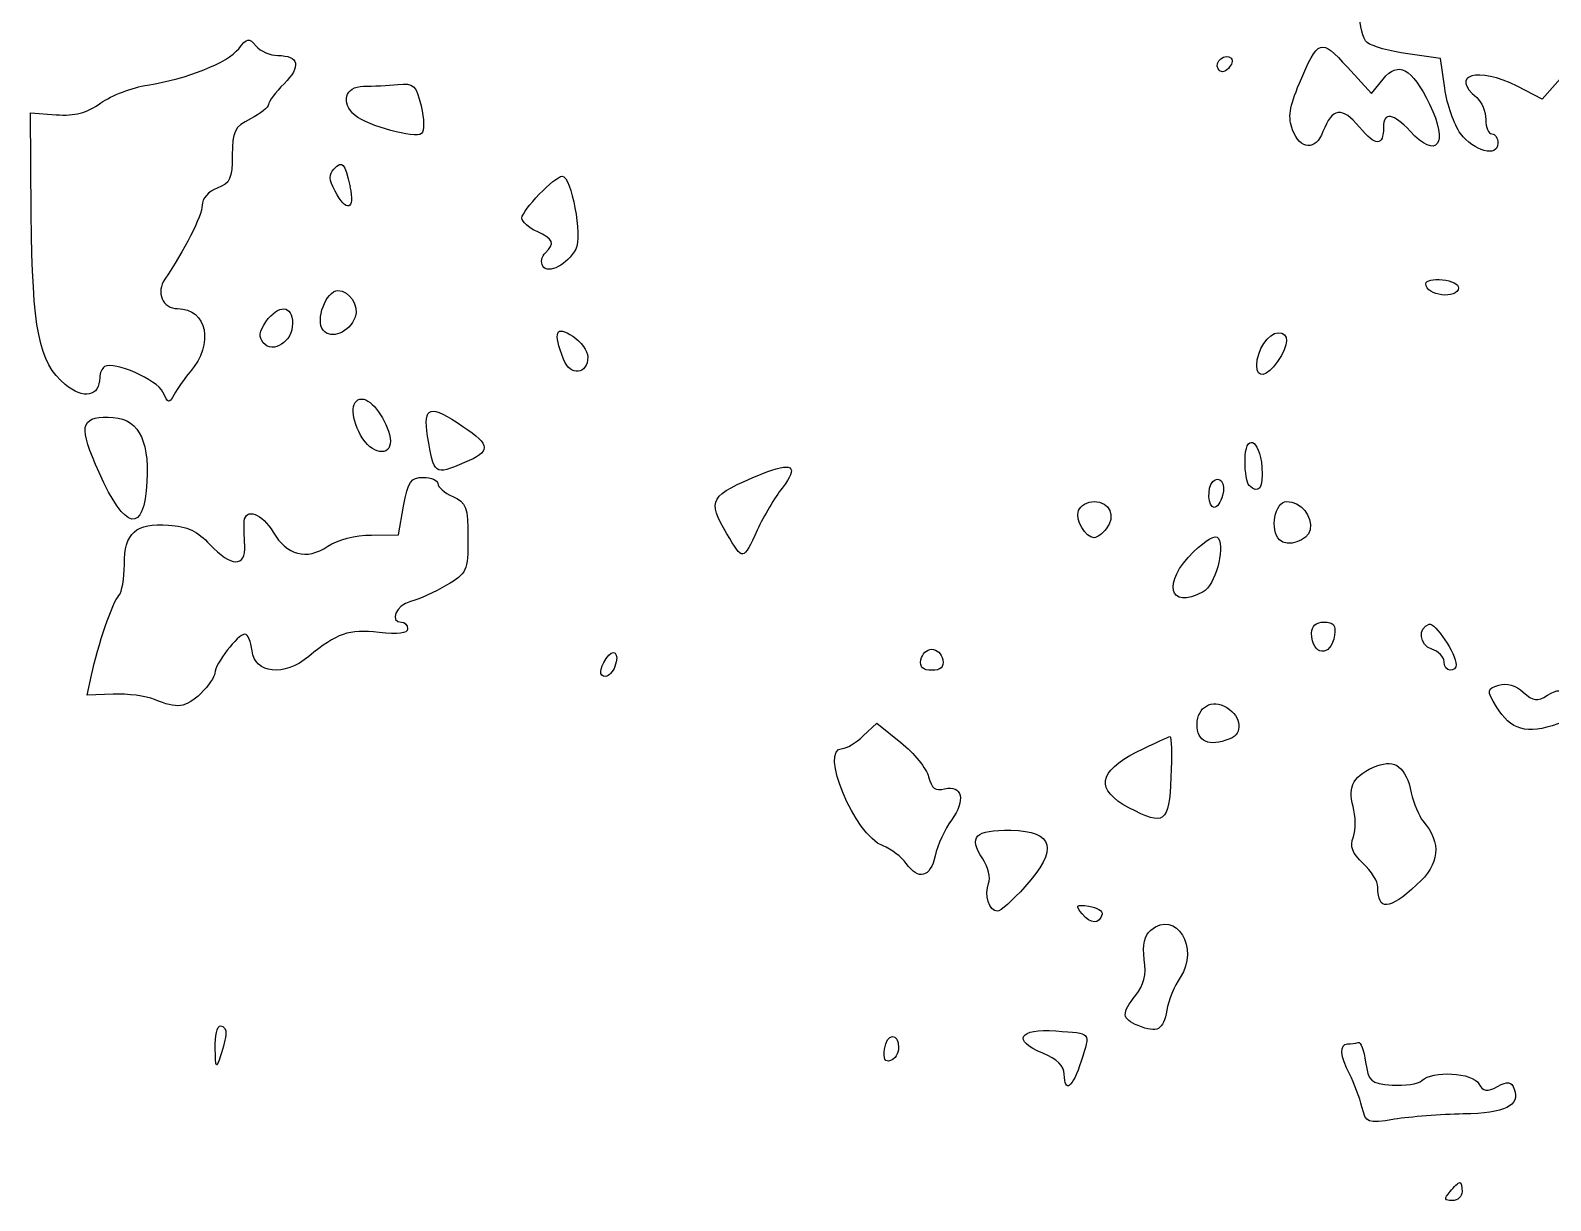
# Model space of a CAD drawing. Header units: centimetres. Extents: x -9.1 to 23.1, y -7.7 to 7.6.
# Drawn here: x 0.779 to 2.427, y -4.182 to -2.914 of the extents above; entities that cross this region are included whole.
import ezdxf

# ---------------------------------------------------------------- set-up
doc = ezdxf.new("R2010")
doc.units = ezdxf.units.CM
doc.header["$MEASUREMENT"] = 0
doc.layers.add('Layer 1', color=7, linetype='Continuous')

msp = doc.modelspace()

# ---------------------------------------------------------------- linework, layer by layer
at = {"layer": 'Layer 1'}
for points, knots in [([(2.6837, -3.25429), (2.70585, -3.23852), (2.708, -3.21865), (2.69252, -3.17305), (2.69252, -3.17305), (2.68694, -3.15661), (2.68411, -3.13766), (2.68624, -3.13095), (2.68624, -3.13095), (2.691, -3.11594), (2.71896, -3.09688), (2.73401, -3.09838), (2.73401, -3.09838), (2.75467, -3.10044), (2.75934, -3.09797), (2.76693, -3.08135), (2.76693, -3.08135), (2.7801, -3.05244), (2.77653, -3.02679), (2.75818, -3.01842), (2.75818, -3.01842), (2.73696, -3.00875), (2.73759, -3.00002), (2.7611, -2.97749), (2.7611, -2.97749), (2.77169, -2.96735), (2.78124, -2.9514), (2.78233, -2.94204), (2.78233, -2.94204), (2.78362, -2.93094), (2.78885, -2.9243), (2.79737, -2.92295), (2.79737, -2.92295), (2.8265, -2.91833), (2.82926, -2.91564), (2.81785, -2.90304), (2.81785, -2.90304), (2.80416, -2.88791), (2.80399, -2.84419), (2.81756, -2.82483), (2.81756, -2.82483), (2.8312, -2.80536), (2.82596, -2.7938), (2.80128, -2.78886), (2.80128, -2.78886), (2.773, -2.7832), (2.76146, -2.78948), (2.76146, -2.81051), (2.76146, -2.81051), (2.76146, -2.82046), (2.75732, -2.83204), (2.75226, -2.83624), (2.75226, -2.83624), (2.7472, -2.84044), (2.73829, -2.85393), (2.73245, -2.86624), (2.73245, -2.86624), (2.72215, -2.88795), (2.72234, -2.88937), (2.7389, -2.9144), (2.7389, -2.9144), (2.75754, -2.94257), (2.75824, -2.96924), (2.74043, -2.97264), (2.74043, -2.97264), (2.73287, -2.97408), (2.72636, -2.96781), (2.7205, -2.95345), (2.7205, -2.95345), (2.7131, -2.93531), (2.70844, -2.93208), (2.68928, -2.93179), (2.68928, -2.93179), (2.66978, -2.93138), (2.66672, -2.92924), (2.6665, -2.91512), (2.6665, -2.91512), (2.66621, -2.89575), (2.64201, -2.89497), (2.60698, -2.91323), (2.60698, -2.91323), (2.60698, -2.91323), (2.58639, -2.92395), (2.58639, -2.92395), (2.58639, -2.92395), (2.58639, -2.92395), (2.55382, -2.89668), (2.55382, -2.89668), (2.55382, -2.89668), (2.53591, -2.88168), (2.51804, -2.86941), (2.51412, -2.86941), (2.51412, -2.86941), (2.5102, -2.86941), (2.50501, -2.86133), (2.5026, -2.85145), (2.5026, -2.85145), (2.50019, -2.84157), (2.49132, -2.82518), (2.48288, -2.81503), (2.48288, -2.81503), (2.47249, -2.80251), (2.46755, -2.78824), (2.46755, -2.77074), (2.46755, -2.77074), (2.46755, -2.74221), (2.45393, -2.731), (2.43564, -2.74447), (2.43564, -2.74447), (2.42984, -2.74874), (2.41995, -2.75396), (2.41367, -2.75607), (2.41367, -2.75607), (2.40665, -2.75842), (2.40224, -2.76654), (2.40224, -2.77711), (2.40224, -2.77711), (2.40224, -2.81108), (2.33936, -2.84508), (2.32476, -2.819), (2.32476, -2.819), (2.32056, -2.81149), (2.31176, -2.80828), (2.29819, -2.80932), (2.29819, -2.80932), (2.282, -2.81056), (2.27669, -2.80767), (2.2719, -2.79506), (2.2719, -2.79506), (2.26367, -2.77342), (2.25651, -2.77034), (2.2405, -2.78156), (2.2405, -2.78156), (2.22863, -2.78987), (2.22732, -2.7957), (2.23046, -2.82611), (2.23046, -2.82611), (2.23279, -2.84868), (2.23146, -2.86272), (2.22672, -2.86565), (2.22672, -2.86565), (2.21647, -2.87199), (2.2175, -2.91852), (2.22807, -2.9273), (2.22807, -2.9273), (2.23286, -2.93129), (2.25267, -2.93681), (2.27208, -2.93961), (2.27208, -2.93961), (2.27208, -2.93961), (2.30739, -2.94469), (2.30739, -2.94469), (2.30739, -2.94469), (2.30739, -2.94469), (2.31199, -2.97685), (2.31199, -2.97685), (2.31199, -2.97685), (2.31452, -2.99454), (2.32219, -3.01654), (2.32904, -3.02575), (2.32904, -3.02575), (2.34355, -3.04526), (2.36957, -3.05212), (2.36957, -3.03642), (2.36957, -3.03642), (2.36957, -3.03078), (2.36663, -3.02617), (2.36304, -3.02617), (2.36304, -3.02617), (2.35945, -3.02617), (2.35651, -3.01918), (2.35651, -3.01064), (2.35651, -3.01064), (2.35651, -3.0021), (2.3521, -2.99145), (2.34671, -2.98698), (2.34671, -2.98698), (2.31655, -2.96195), (2.34823, -2.95304), (2.39058, -2.97464), (2.39058, -2.97464), (2.39058, -2.97464), (2.4176, -2.98843), (2.4176, -2.98843), (2.4176, -2.98843), (2.4176, -2.98843), (2.44558, -2.95668), (2.44558, -2.95668), (2.44558, -2.95668), (2.46097, -2.93922), (2.47367, -2.91979), (2.47381, -2.9135), (2.47381, -2.9135), (2.4741, -2.89968), (2.48591, -2.8991), (2.50307, -2.91206), (2.50307, -2.91206), (2.51004, -2.91733), (2.52253, -2.92165), (2.53083, -2.92165), (2.53083, -2.92165), (2.54254, -2.92165), (2.54591, -2.92527), (2.54591, -2.93788), (2.54591, -2.93788), (2.54591, -2.94681), (2.54957, -2.96778), (2.55403, -2.98448), (2.55403, -2.98448), (2.55403, -2.98448), (2.56215, -3.01484), (2.56215, -3.01484), (2.56215, -3.01484), (2.56215, -3.01484), (2.52464, -3.04839), (2.52464, -3.04839), (2.52464, -3.04839), (2.50401, -3.06684), (2.48713, -3.08547), (2.48713, -3.08979), (2.48713, -3.08979), (2.48713, -3.09411), (2.47812, -3.10231), (2.4671, -3.108), (2.4671, -3.108), (2.44907, -3.11732), (2.44755, -3.12044), (2.45185, -3.13919), (2.45185, -3.13919), (2.45448, -3.15065), (2.45605, -3.16443), (2.45535, -3.16982), (2.45535, -3.16982), (2.44918, -3.21708), (2.44735, -3.21596), (2.51326, -3.20542), (2.51326, -3.20542), (2.55053, -3.19945), (2.55989, -3.19205), (2.55496, -3.17241), (2.55496, -3.17241), (2.55222, -3.16148), (2.55426, -3.15566), (2.56189, -3.15273), (2.56189, -3.15273), (2.57634, -3.14718), (2.6047, -3.17425), (2.6047, -3.19359), (2.6047, -3.19359), (2.6047, -3.20187), (2.61054, -3.21168), (2.61776, -3.21554), (2.61776, -3.21554), (2.62494, -3.21937), (2.63082, -3.22806), (2.63082, -3.23483), (2.63082, -3.23483), (2.63082, -3.26988), (2.65124, -3.27739), (2.68369, -3.25428), (2.68369, -3.25428), (2.68369, -3.25428), (2.6837, -3.25429), (2.6837, -3.25429)], [0, 0, 0, 0, 0.0149254, 0.0149254, 0.0149254, 0.0149254, 0.0298507, 0.0298507, 0.0298507, 0.0298507, 0.0447761, 0.0447761, 0.0447761, 0.0447761, 0.0597015, 0.0597015, 0.0597015, 0.0597015, 0.0746269, 0.0746269, 0.0746269, 0.0746269, 0.0895522, 0.0895522, 0.0895522, 0.0895522, 0.1044776, 0.1044776, 0.1044776, 0.1044776, 0.119403, 0.119403, 0.119403, 0.119403, 0.1343284, 0.1343284, 0.1343284, 0.1343284, 0.1492537, 0.1492537, 0.1492537, 0.1492537, 0.1641791, 0.1641791, 0.1641791, 0.1641791, 0.1791045, 0.1791045, 0.1791045, 0.1791045, 0.1940299, 0.1940299, 0.1940299, 0.1940299, 0.2089552, 0.2089552, 0.2089552, 0.2089552, 0.2238806, 0.2238806, 0.2238806, 0.2238806, 0.238806, 0.238806, 0.238806, 0.238806, 0.2537313, 0.2537313, 0.2537313, 0.2537313, 0.2686567, 0.2686567, 0.2686567, 0.2686567, 0.2835821, 0.2835821, 0.2835821, 0.2835821, 0.2985075, 0.2985075, 0.2985075, 0.2985075, 0.3134328, 0.3134328, 0.3134328, 0.3134328, 0.3283582, 0.3283582, 0.3283582, 0.3283582, 0.3432836, 0.3432836, 0.3432836, 0.3432836, 0.358209, 0.358209, 0.358209, 0.358209, 0.3731343, 0.3731343, 0.3731343, 0.3731343, 0.3880597, 0.3880597, 0.3880597, 0.3880597, 0.4029851, 0.4029851, 0.4029851, 0.4029851, 0.4179104, 0.4179104, 0.4179104, 0.4179104, 0.4328358, 0.4328358, 0.4328358, 0.4328358, 0.4477612, 0.4477612, 0.4477612, 0.4477612, 0.4626866, 0.4626866, 0.4626866, 0.4626866, 0.4776119, 0.4776119, 0.4776119, 0.4776119, 0.4925373, 0.4925373, 0.4925373, 0.4925373, 0.5074627, 0.5074627, 0.5074627, 0.5074627, 0.5223881, 0.5223881, 0.5223881, 0.5223881, 0.5373134, 0.5373134, 0.5373134, 0.5373134, 0.5522388, 0.5522388, 0.5522388, 0.5522388, 0.5671642, 0.5671642, 0.5671642, 0.5671642, 0.5820896, 0.5820896, 0.5820896, 0.5820896, 0.5970149, 0.5970149, 0.5970149, 0.5970149, 0.6119403, 0.6119403, 0.6119403, 0.6119403, 0.6268657, 0.6268657, 0.6268657, 0.6268657, 0.641791, 0.641791, 0.641791, 0.641791, 0.6567164, 0.6567164, 0.6567164, 0.6567164, 0.6716418, 0.6716418, 0.6716418, 0.6716418, 0.6865672, 0.6865672, 0.6865672, 0.6865672, 0.7014925, 0.7014925, 0.7014925, 0.7014925, 0.7164179, 0.7164179, 0.7164179, 0.7164179, 0.7313433, 0.7313433, 0.7313433, 0.7313433, 0.7462687, 0.7462687, 0.7462687, 0.7462687, 0.761194, 0.761194, 0.761194, 0.761194, 0.7761194, 0.7761194, 0.7761194, 0.7761194, 0.7910448, 0.7910448, 0.7910448, 0.7910448, 0.8059701, 0.8059701, 0.8059701, 0.8059701, 0.8208955, 0.8208955, 0.8208955, 0.8208955, 0.8358209, 0.8358209, 0.8358209, 0.8358209, 0.8507463, 0.8507463, 0.8507463, 0.8507463, 0.8656716, 0.8656716, 0.8656716, 0.8656716, 0.880597, 0.880597, 0.880597, 0.880597, 0.8955224, 0.8955224, 0.8955224, 0.8955224, 0.9104478, 0.9104478, 0.9104478, 0.9104478, 0.9253731, 0.9253731, 0.9253731, 0.9253731, 0.9402985, 0.9402985, 0.9402985, 0.9402985, 0.9552239, 0.9552239, 0.9552239, 0.9552239, 0.9701493, 0.9701493, 0.9701493, 0.9701493, 1, 1, 1, 1]), ([(0.95237, -3.2842), (0.97856, -3.25396), (0.97086, -3.21562), (0.9386, -3.21562), (0.9386, -3.21562), (0.92275, -3.21562), (0.91511, -3.19783), (0.92491, -3.18371), (0.92491, -3.18371), (0.94545, -3.15408), (0.9654, -3.11461), (0.9654, -3.10361), (0.9654, -3.10361), (0.9654, -3.09639), (0.97222, -3.08862), (0.98173, -3.085), (0.98173, -3.085), (0.99581, -3.07965), (0.99806, -3.07474), (0.99806, -3.04941), (0.99806, -3.04941), (0.99806, -3.02337), (1.00029, -3.01887), (1.01765, -3.00989), (1.01765, -3.00989), (1.02843, -3.00432), (1.03724, -2.99729), (1.03724, -2.99428), (1.03724, -2.99428), (1.03724, -2.99127), (1.04485, -2.9812), (1.05415, -2.9719), (1.05415, -2.9719), (1.07296, -2.95309), (1.07038, -2.94131), (1.04745, -2.94131), (1.04745, -2.94131), (1.03912, -2.94131), (1.02846, -2.93667), (1.02375, -2.93101), (1.02375, -2.93101), (1.01604, -2.92173), (1.01419, -2.92201), (1.00499, -2.93389), (1.00499, -2.93389), (0.99319, -2.94912), (0.94917, -2.96667), (0.90622, -2.97327), (0.90622, -2.97327), (0.88984, -2.97578), (0.86707, -2.98452), (0.85561, -2.99268), (0.85561, -2.99268), (0.84006, -3.00375), (0.82773, -3.00699), (0.80701, -3.00544), (0.80701, -3.00544), (0.80701, -3.00544), (0.77925, -3.00338), (0.77925, -3.00338), (0.77925, -3.00338), (0.77925, -3.00338), (0.78025, -3.11357), (0.78025, -3.11357), (0.78025, -3.11357), (0.78139, -3.23899), (0.78828, -3.27366), (0.8168, -3.29765), (0.8168, -3.29765), (0.8367, -3.3144), (0.85436, -3.31096), (0.85436, -3.29034), (0.85436, -3.29034), (0.85436, -3.28561), (0.85676, -3.28025), (0.85969, -3.27843), (0.85969, -3.27843), (0.86992, -3.27211), (0.91646, -3.29252), (0.92278, -3.3061), (0.92278, -3.3061), (0.9286, -3.31861), (0.92966, -3.31882), (0.9351, -3.30853), (0.9351, -3.30853), (0.93837, -3.30234), (0.94614, -3.2914), (0.95236, -3.28421), (0.95236, -3.28421), (0.95236, -3.28421), (0.95237, -3.2842), (0.95237, -3.2842)], [0, 0, 0, 0, 0.0416667, 0.0416667, 0.0416667, 0.0416667, 0.0833333, 0.0833333, 0.0833333, 0.0833333, 0.125, 0.125, 0.125, 0.125, 0.1666667, 0.1666667, 0.1666667, 0.1666667, 0.2083333, 0.2083333, 0.2083333, 0.2083333, 0.25, 0.25, 0.25, 0.25, 0.2916667, 0.2916667, 0.2916667, 0.2916667, 0.3333333, 0.3333333, 0.3333333, 0.3333333, 0.375, 0.375, 0.375, 0.375, 0.4166667, 0.4166667, 0.4166667, 0.4166667, 0.4583333, 0.4583333, 0.4583333, 0.4583333, 0.5, 0.5, 0.5, 0.5, 0.5416667, 0.5416667, 0.5416667, 0.5416667, 0.5833333, 0.5833333, 0.5833333, 0.5833333, 0.625, 0.625, 0.625, 0.625, 0.6666667, 0.6666667, 0.6666667, 0.6666667, 0.7083333, 0.7083333, 0.7083333, 0.7083333, 0.75, 0.75, 0.75, 0.75, 0.7916667, 0.7916667, 0.7916667, 0.7916667, 0.8333333, 0.8333333, 0.8333333, 0.8333333, 0.875, 0.875, 0.875, 0.875, 0.9166667, 0.9166667, 0.9166667, 0.9166667, 1, 1, 1, 1]), ([(2.18001, -3.02381), (2.18995, -2.99767), (2.20067, -2.99632), (2.21947, -3.01884), (2.21947, -3.01884), (2.23718, -3.04005), (2.24556, -3.04005), (2.24556, -3.01884), (2.24556, -3.01884), (2.24556, -3.00224), (2.25648, -3.00389), (2.27438, -3.0232), (2.27438, -3.0232), (2.30388, -3.05504), (2.3166, -3.03739), (2.29545, -2.99396), (2.29545, -2.99396), (2.27631, -2.95465), (2.2616, -2.94673), (2.24511, -2.96683), (2.24511, -2.96683), (2.24511, -2.96683), (2.23241, -2.9823), (2.23241, -2.9823), (2.23241, -2.9823), (2.23241, -2.9823), (2.20648, -2.95394), (2.20648, -2.95394), (2.20648, -2.95394), (2.17732, -2.92204), (2.17511, -2.92278), (2.15451, -2.97139), (2.15451, -2.97139), (2.1434, -2.9976), (2.14187, -3.00813), (2.14714, -3.02201), (2.14714, -3.02201), (2.15541, -3.04377), (2.17208, -3.04469), (2.18001, -3.02382), (2.18001, -3.02382), (2.18001, -3.02382), (2.18001, -3.02381), (2.18001, -3.02381)], [0, 0, 0, 0, 0.0833333, 0.0833333, 0.0833333, 0.0833333, 0.1666667, 0.1666667, 0.1666667, 0.1666667, 0.25, 0.25, 0.25, 0.25, 0.3333333, 0.3333333, 0.3333333, 0.3333333, 0.4166667, 0.4166667, 0.4166667, 0.4166667, 0.5, 0.5, 0.5, 0.5, 0.5833333, 0.5833333, 0.5833333, 0.5833333, 0.6666667, 0.6666667, 0.6666667, 0.6666667, 0.75, 0.75, 0.75, 0.75, 0.8333333, 0.8333333, 0.8333333, 0.8333333, 1, 1, 1, 1]), ([(2.08049, -2.94426), (2.07427, -2.93804), (2.06179, -2.94813), (2.06643, -2.95562), (2.06643, -2.95562), (2.06919, -2.96008), (2.07284, -2.95997), (2.07753, -2.95521), (2.07753, -2.95521), (2.08138, -2.95134), (2.08271, -2.9464), (2.08049, -2.94419), (2.08049, -2.94419), (2.08049, -2.94419), (2.08049, -2.94426), (2.08049, -2.94426)], [0, 0, 0, 0, 0.2, 0.2, 0.2, 0.2, 0.4, 0.4, 0.4, 0.4, 0.6, 0.6, 0.6, 0.6, 1, 1, 1, 1]), ([(1.20263, -2.99595), (1.19719, -2.97329), (1.1948, -2.9711), (1.17736, -2.97277), (1.17736, -2.97277), (1.16677, -2.9738), (1.15002, -2.97462), (1.14014, -2.97466), (1.14014, -2.97466), (1.12015, -2.97466), (1.11507, -2.9928), (1.13126, -3.00625), (1.13126, -3.00625), (1.14485, -3.01752), (1.19645, -3.03173), (1.20296, -3.02598), (1.20296, -3.02598), (1.20616, -3.02314), (1.20602, -3.01008), (1.20263, -2.99594), (1.20263, -2.99594), (1.20263, -2.99594), (1.20263, -2.99595), (1.20263, -2.99595)], [0, 0, 0, 0, 0.1428571, 0.1428571, 0.1428571, 0.1428571, 0.2857143, 0.2857143, 0.2857143, 0.2857143, 0.4285714, 0.4285714, 0.4285714, 0.4285714, 0.5714286, 0.5714286, 0.5714286, 0.5714286, 0.7142857, 0.7142857, 0.7142857, 0.7142857, 1, 1, 1, 1]), ([(1.1256, -3.08359), (1.11995, -3.05721), (1.11776, -3.05478), (1.10823, -3.0643), (1.10823, -3.0643), (1.10246, -3.07007), (1.10275, -3.07584), (1.10944, -3.08836), (1.10944, -3.08836), (1.12185, -3.11155), (1.131, -3.10885), (1.12559, -3.08359), (1.12559, -3.08359), (1.12559, -3.08359), (1.1256, -3.08359), (1.1256, -3.08359)], [0, 0, 0, 0, 0.2, 0.2, 0.2, 0.2, 0.4, 0.4, 0.4, 0.4, 0.6, 0.6, 0.6, 0.6, 1, 1, 1, 1]), ([(1.37041, -3.15103), (1.37762, -3.13756), (1.36534, -3.07209), (1.3556, -3.07209), (1.3556, -3.07209), (1.34754, -3.07209), (1.31193, -3.10907), (1.31193, -3.11745), (1.31193, -3.11745), (1.31193, -3.1214), (1.31928, -3.12797), (1.32826, -3.13206), (1.32826, -3.13206), (1.3464, -3.14033), (1.34801, -3.14443), (1.33732, -3.15512), (1.33732, -3.15512), (1.33332, -3.15911), (1.33203, -3.16559), (1.33445, -3.1695), (1.33445, -3.1695), (1.34016, -3.17874), (1.36143, -3.16781), (1.37041, -3.15102), (1.37041, -3.15102), (1.37041, -3.15102), (1.37041, -3.15103), (1.37041, -3.15103)], [0, 0, 0, 0, 0.125, 0.125, 0.125, 0.125, 0.25, 0.25, 0.25, 0.25, 0.375, 0.375, 0.375, 0.375, 0.5, 0.5, 0.5, 0.5, 0.625, 0.625, 0.625, 0.625, 0.75, 0.75, 0.75, 0.75, 1, 1, 1, 1]), ([(1.13126, -3.22471), (1.13585, -3.21275), (1.12494, -3.19597), (1.11257, -3.19597), (1.11257, -3.19597), (1.09973, -3.19597), (1.08763, -3.22834), (1.09649, -3.23901), (1.09649, -3.23901), (1.10527, -3.24959), (1.1248, -3.24156), (1.13126, -3.22471)], [0, 0, 0, 0, 0.25, 0.25, 0.25, 0.25, 0.5, 0.5, 0.5, 0.5, 1, 1, 1, 1]), ([(2.32695, -3.19289), (2.3272, -3.18931), (2.31933, -3.18543), (2.30945, -3.18429), (2.30945, -3.18429), (2.29957, -3.18314), (2.29149, -3.18511), (2.29149, -3.18865), (2.29149, -3.18865), (2.29149, -3.20182), (2.32602, -3.20595), (2.32695, -3.19289)], [0, 0, 0, 0, 0.25, 0.25, 0.25, 0.25, 0.5, 0.5, 0.5, 0.5, 1, 1, 1, 1]), ([(1.06334, -3.23166), (1.06334, -3.21149), (1.04803, -3.2105), (1.03451, -3.22981), (1.03451, -3.22981), (1.02724, -3.24019), (1.02644, -3.24636), (1.03156, -3.25253), (1.03156, -3.25253), (1.04212, -3.26526), (1.06334, -3.25134), (1.06334, -3.23166)], [0, 0, 0, 0, 0.25, 0.25, 0.25, 0.25, 0.5, 0.5, 0.5, 0.5, 1, 1, 1, 1]), ([(1.38334, -3.26785), (1.38334, -3.26146), (1.37599, -3.25142), (1.36701, -3.24554), (1.36701, -3.24554), (1.3484, -3.23335), (1.34556, -3.24043), (1.357, -3.27051), (1.357, -3.27051), (1.36413, -3.28926), (1.38333, -3.28732), (1.38333, -3.26783), (1.38333, -3.26783), (1.38333, -3.26783), (1.38334, -3.26785), (1.38334, -3.26785)], [0, 0, 0, 0, 0.2, 0.2, 0.2, 0.2, 0.4, 0.4, 0.4, 0.4, 0.6, 0.6, 0.6, 0.6, 1, 1, 1, 1]), ([(2.13079, -3.27288), (2.14357, -3.25464), (2.14381, -3.24168), (2.13139, -3.24168), (2.13139, -3.24168), (2.1209, -3.24168), (2.1083, -3.26105), (2.1083, -3.27717), (2.1083, -3.27717), (2.1083, -3.29181), (2.11895, -3.28978), (2.13079, -3.27288)], [0, 0, 0, 0, 0.25, 0.25, 0.25, 0.25, 0.5, 0.5, 0.5, 0.5, 1, 1, 1, 1]), ([(1.16902, -3.35581), (1.16577, -3.33639), (1.14921, -3.31359), (1.13836, -3.31359), (1.13836, -3.31359), (1.12551, -3.31359), (1.12609, -3.33617), (1.13946, -3.35657), (1.13946, -3.35657), (1.15194, -3.37562), (1.17225, -3.3751), (1.16902, -3.35583), (1.16902, -3.35583), (1.16902, -3.35583), (1.16902, -3.35581), (1.16902, -3.35581)], [0, 0, 0, 0, 0.2, 0.2, 0.2, 0.2, 0.4, 0.4, 0.4, 0.4, 0.6, 0.6, 0.6, 0.6, 1, 1, 1, 1]), ([(1.24975, -3.38251), (1.27852, -3.37049), (1.27822, -3.36374), (1.24802, -3.34323), (1.24802, -3.34323), (1.21218, -3.31887), (1.20451, -3.32099), (1.20975, -3.3538), (1.20975, -3.3538), (1.21653, -3.39618), (1.21671, -3.39632), (1.24974, -3.38251), (1.24974, -3.38251), (1.24974, -3.38251), (1.24975, -3.38251), (1.24975, -3.38251)], [0, 0, 0, 0, 0.2, 0.2, 0.2, 0.2, 0.4, 0.4, 0.4, 0.4, 0.6, 0.6, 0.6, 0.6, 1, 1, 1, 1]), ([(0.90549, -3.40313), (0.90805, -3.3549), (0.89498, -3.33318), (0.8634, -3.33318), (0.8634, -3.33318), (0.8329, -3.33318), (0.83126, -3.3433), (0.8537, -3.39331), (0.8537, -3.39331), (0.88218, -3.45679), (0.90245, -3.46063), (0.90549, -3.40313)], [0, 0, 0, 0, 0.25, 0.25, 0.25, 0.25, 0.5, 0.5, 0.5, 0.5, 1, 1, 1, 1]), ([(2.11387, -3.38757), (2.1112, -3.35602), (2.09551, -3.35001), (2.09551, -3.38053), (2.09551, -3.38053), (2.09551, -3.3928), (2.09747, -3.4048), (2.09986, -3.4072), (2.09986, -3.4072), (2.11023, -3.41757), (2.11574, -3.40983), (2.11386, -3.38757), (2.11386, -3.38757), (2.11386, -3.38757), (2.11387, -3.38757), (2.11387, -3.38757)], [0, 0, 0, 0, 0.2, 0.2, 0.2, 0.2, 0.4, 0.4, 0.4, 0.4, 0.6, 0.6, 0.6, 0.6, 1, 1, 1, 1]), ([(1.5669, -3.45564), (1.57397, -3.44037), (1.5861, -3.41985), (1.59385, -3.41003), (1.59385, -3.41003), (1.61272, -3.38612), (1.60504, -3.38096), (1.57133, -3.39487), (1.57133, -3.39487), (1.51495, -3.41814), (1.51229, -3.42277), (1.53405, -3.45965), (1.53405, -3.45965), (1.55151, -3.48924), (1.55133, -3.48926), (1.5669, -3.45566), (1.5669, -3.45566), (1.5669, -3.45566), (1.5669, -3.45564), (1.5669, -3.45564)], [0, 0, 0, 0, 0.1666667, 0.1666667, 0.1666667, 0.1666667, 0.3333333, 0.3333333, 0.3333333, 0.3333333, 0.5, 0.5, 0.5, 0.5, 0.6666667, 0.6666667, 0.6666667, 0.6666667, 1, 1, 1, 1]), ([(0.96392, -3.63251), (0.97223, -3.6247), (0.97904, -3.61481), (0.97904, -3.61053), (0.97904, -3.61053), (0.97904, -3.60077), (1.00417, -3.56833), (1.01174, -3.56833), (1.01174, -3.56833), (1.01483, -3.56833), (1.01829, -3.57642), (1.01943, -3.58629), (1.01943, -3.58629), (1.02232, -3.61141), (1.05439, -3.61465), (1.081, -3.5925), (1.081, -3.5925), (1.11138, -3.56723), (1.12424, -3.56283), (1.15706, -3.56653), (1.15706, -3.56653), (1.1778, -3.56888), (1.18804, -3.56756), (1.18804, -3.56266), (1.18804, -3.56266), (1.18804, -3.55858), (1.1851, -3.55528), (1.18151, -3.55528), (1.18151, -3.55528), (1.16785, -3.55528), (1.17571, -3.53691), (1.19102, -3.53307), (1.19102, -3.53307), (1.19984, -3.53085), (1.21748, -3.5229), (1.23021, -3.51539), (1.23021, -3.51539), (1.25244, -3.50227), (1.25335, -3.50026), (1.25335, -3.46424), (1.25335, -3.46424), (1.25335, -3.43058), (1.25168, -3.42598), (1.23702, -3.41931), (1.23702, -3.41931), (1.22804, -3.41523), (1.22069, -3.40887), (1.22069, -3.4052), (1.22069, -3.4052), (1.22069, -3.40154), (1.21366, -3.39853), (1.20507, -3.39853), (1.20507, -3.39853), (1.19159, -3.39853), (1.18866, -3.40279), (1.18372, -3.42956), (1.18372, -3.42956), (1.18372, -3.42956), (1.178, -3.46058), (1.178, -3.46058), (1.178, -3.46058), (1.178, -3.46058), (1.14873, -3.46099), (1.14873, -3.46099), (1.14873, -3.46099), (1.13165, -3.46099), (1.112, -3.46619), (1.10154, -3.47314), (1.10154, -3.47314), (1.07833, -3.48858), (1.05725, -3.48311), (1.04228, -3.45776), (1.04228, -3.45776), (1.03045, -3.43773), (1.01228, -3.43094), (1.011, -3.44606), (1.011, -3.44606), (1.01063, -3.45055), (1.01084, -3.46231), (1.01149, -3.47219), (1.01149, -3.47219), (1.01308, -3.49635), (0.99664, -3.49587), (0.97377, -3.47108), (0.97377, -3.47108), (0.9607, -3.45692), (0.94921, -3.45154), (0.92907, -3.45015), (0.92907, -3.45015), (0.89328, -3.44768), (0.88107, -3.45856), (0.88107, -3.49291), (0.88107, -3.49291), (0.88107, -3.50792), (0.87842, -3.52299), (0.87518, -3.5264), (0.87518, -3.5264), (0.86852, -3.53342), (0.85225, -3.58055), (0.84532, -3.61294), (0.84532, -3.61294), (0.84532, -3.61294), (0.8407, -3.6345), (0.8407, -3.6345), (0.8407, -3.6345), (0.8407, -3.6345), (0.86905, -3.63339), (0.86905, -3.63339), (0.86905, -3.63339), (0.88464, -3.63277), (0.90475, -3.63537), (0.91373, -3.63918), (0.91373, -3.63918), (0.93817, -3.64951), (0.94729, -3.64834), (0.96392, -3.63271), (0.96392, -3.63271), (0.96392, -3.63271), (0.96392, -3.63251), (0.96392, -3.63251)], [0, 0, 0, 0, 0.0322581, 0.0322581, 0.0322581, 0.0322581, 0.0645161, 0.0645161, 0.0645161, 0.0645161, 0.0967742, 0.0967742, 0.0967742, 0.0967742, 0.1290323, 0.1290323, 0.1290323, 0.1290323, 0.1612903, 0.1612903, 0.1612903, 0.1612903, 0.1935484, 0.1935484, 0.1935484, 0.1935484, 0.2258065, 0.2258065, 0.2258065, 0.2258065, 0.2580645, 0.2580645, 0.2580645, 0.2580645, 0.2903226, 0.2903226, 0.2903226, 0.2903226, 0.3225806, 0.3225806, 0.3225806, 0.3225806, 0.3548387, 0.3548387, 0.3548387, 0.3548387, 0.3870968, 0.3870968, 0.3870968, 0.3870968, 0.4193548, 0.4193548, 0.4193548, 0.4193548, 0.4516129, 0.4516129, 0.4516129, 0.4516129, 0.483871, 0.483871, 0.483871, 0.483871, 0.516129, 0.516129, 0.516129, 0.516129, 0.5483871, 0.5483871, 0.5483871, 0.5483871, 0.5806452, 0.5806452, 0.5806452, 0.5806452, 0.6129032, 0.6129032, 0.6129032, 0.6129032, 0.6451613, 0.6451613, 0.6451613, 0.6451613, 0.6774194, 0.6774194, 0.6774194, 0.6774194, 0.7096774, 0.7096774, 0.7096774, 0.7096774, 0.7419355, 0.7419355, 0.7419355, 0.7419355, 0.7741935, 0.7741935, 0.7741935, 0.7741935, 0.8064516, 0.8064516, 0.8064516, 0.8064516, 0.8387097, 0.8387097, 0.8387097, 0.8387097, 0.8709677, 0.8709677, 0.8709677, 0.8709677, 0.9032258, 0.9032258, 0.9032258, 0.9032258, 0.9354839, 0.9354839, 0.9354839, 0.9354839, 1, 1, 1, 1]), ([(2.07127, -3.41809), (2.07475, -3.40479), (2.06807, -3.39545), (2.06049, -3.40302), (2.06049, -3.40302), (2.05422, -3.40929), (2.05546, -3.43114), (2.06208, -3.43114), (2.06208, -3.43114), (2.06525, -3.43114), (2.06939, -3.42527), (2.07126, -3.41808), (2.07126, -3.41808), (2.07126, -3.41808), (2.07127, -3.41809), (2.07127, -3.41809)], [0, 0, 0, 0, 0.2, 0.2, 0.2, 0.2, 0.4, 0.4, 0.4, 0.4, 0.6, 0.6, 0.6, 0.6, 1, 1, 1, 1]), ([(1.9452, -3.45409), (1.95605, -3.44101), (1.94882, -3.42462), (1.93221, -3.42462), (1.93221, -3.42462), (1.9248, -3.42462), (1.91703, -3.42907), (1.91495, -3.4345), (1.91495, -3.4345), (1.9112, -3.44428), (1.9227, -3.46381), (1.93221, -3.46381), (1.93221, -3.46381), (1.93492, -3.46381), (1.94077, -3.45944), (1.9452, -3.4541), (1.9452, -3.4541), (1.9452, -3.4541), (1.9452, -3.45409), (1.9452, -3.45409)], [0, 0, 0, 0, 0.1666667, 0.1666667, 0.1666667, 0.1666667, 0.3333333, 0.3333333, 0.3333333, 0.3333333, 0.5, 0.5, 0.5, 0.5, 0.6666667, 0.6666667, 0.6666667, 0.6666667, 1, 1, 1, 1]), ([(2.16617, -3.45533), (2.16906, -3.44015), (2.15604, -3.42462), (2.14041, -3.42462), (2.14041, -3.42462), (2.12796, -3.42462), (2.12225, -3.45574), (2.13278, -3.46626), (2.13278, -3.46626), (2.14121, -3.4747), (2.1639, -3.46725), (2.16618, -3.45533), (2.16618, -3.45533), (2.16618, -3.45533), (2.16617, -3.45533), (2.16617, -3.45533)], [0, 0, 0, 0, 0.2, 0.2, 0.2, 0.2, 0.4, 0.4, 0.4, 0.4, 0.6, 0.6, 0.6, 0.6, 1, 1, 1, 1]), ([(2.05007, -3.52252), (2.0629, -3.51566), (2.07401, -3.47637), (2.06653, -3.46428), (2.06653, -3.46428), (2.06395, -3.4601), (2.05335, -3.46601), (2.03976, -3.47921), (2.03976, -3.47921), (2.00532, -3.51266), (2.01245, -3.54265), (2.05007, -3.52252)], [0, 0, 0, 0, 0.25, 0.25, 0.25, 0.25, 0.5, 0.5, 0.5, 0.5, 1, 1, 1, 1]), ([(2.1926, -3.56946), (2.19417, -3.5588), (2.19133, -3.55528), (2.18117, -3.55528), (2.18117, -3.55528), (2.17242, -3.55528), (2.16765, -3.5595), (2.16765, -3.56725), (2.16765, -3.56725), (2.16765, -3.59208), (2.18899, -3.59397), (2.1926, -3.56947), (2.1926, -3.56947), (2.1926, -3.56947), (2.1926, -3.56946), (2.1926, -3.56946)], [0, 0, 0, 0, 0.2, 0.2, 0.2, 0.2, 0.4, 0.4, 0.4, 0.4, 0.6, 0.6, 0.6, 0.6, 1, 1, 1, 1]), ([(2.32435, -3.60153), (2.32435, -3.58981), (2.30139, -3.55541), (2.29496, -3.5575), (2.29496, -3.5575), (2.28243, -3.56158), (2.28443, -3.58029), (2.29785, -3.58455), (2.29785, -3.58455), (2.30524, -3.5869), (2.31128, -3.59302), (2.31128, -3.59817), (2.31128, -3.59817), (2.31128, -3.60332), (2.31422, -3.60753), (2.31781, -3.60753), (2.31781, -3.60753), (2.3214, -3.60753), (2.32434, -3.60481), (2.32434, -3.60153), (2.32434, -3.60153), (2.32434, -3.60153), (2.32435, -3.60153), (2.32435, -3.60153)], [0, 0, 0, 0, 0.1428571, 0.1428571, 0.1428571, 0.1428571, 0.2857143, 0.2857143, 0.2857143, 0.2857143, 0.4285714, 0.4285714, 0.4285714, 0.4285714, 0.5714286, 0.5714286, 0.5714286, 0.5714286, 0.7142857, 0.7142857, 0.7142857, 0.7142857, 1, 1, 1, 1]), ([(1.41268, -3.60333), (1.41815, -3.58908), (1.41089, -3.58246), (1.40317, -3.59466), (1.40317, -3.59466), (1.39545, -3.60687), (1.39528, -3.61406), (1.40273, -3.61406), (1.40273, -3.61406), (1.40594, -3.61406), (1.41042, -3.60923), (1.41268, -3.60333)], [0, 0, 0, 0, 0.25, 0.25, 0.25, 0.25, 0.5, 0.5, 0.5, 0.5, 1, 1, 1, 1]), ([(1.76793, -3.5961), (1.76672, -3.58981), (1.7614, -3.58467), (1.75611, -3.58467), (1.75611, -3.58467), (1.75082, -3.58467), (1.7455, -3.58982), (1.74429, -3.5961), (1.74429, -3.5961), (1.74275, -3.60412), (1.74627, -3.60753), (1.75611, -3.60753), (1.75611, -3.60753), (1.76595, -3.60753), (1.76947, -3.60411), (1.76793, -3.5961)], [0, 0, 0, 0, 0.2, 0.2, 0.2, 0.2, 0.4, 0.4, 0.4, 0.4, 0.6, 0.6, 0.6, 0.6, 1, 1, 1, 1]), ([(2.4345, -3.66566), (2.45747, -3.65765), (2.45852, -3.65507), (2.44566, -3.63811), (2.44566, -3.63811), (2.43803, -3.62804), (2.43466, -3.6275), (2.42337, -3.63457), (2.42337, -3.63457), (2.41216, -3.64157), (2.40804, -3.64103), (2.39711, -3.63115), (2.39711, -3.63115), (2.38872, -3.62356), (2.37935, -3.62095), (2.37053, -3.62375), (2.37053, -3.62375), (2.35735, -3.62793), (2.35727, -3.62869), (2.36807, -3.64696), (2.36807, -3.64696), (2.38313, -3.67246), (2.40078, -3.67743), (2.43449, -3.66568), (2.43449, -3.66568), (2.43449, -3.66568), (2.4345, -3.66566), (2.4345, -3.66566)], [0, 0, 0, 0, 0.125, 0.125, 0.125, 0.125, 0.25, 0.25, 0.25, 0.25, 0.375, 0.375, 0.375, 0.375, 0.5, 0.5, 0.5, 0.5, 0.625, 0.625, 0.625, 0.625, 0.75, 0.75, 0.75, 0.75, 1, 1, 1, 1]), ([(2.07899, -3.68194), (2.09357, -3.67634), (2.09182, -3.65795), (2.07575, -3.64791), (2.07575, -3.64791), (2.05995, -3.63805), (2.04361, -3.64725), (2.04361, -3.66602), (2.04361, -3.66602), (2.04361, -3.68502), (2.05621, -3.69068), (2.079, -3.68194), (2.079, -3.68194), (2.079, -3.68194), (2.07899, -3.68194), (2.07899, -3.68194)], [0, 0, 0, 0, 0.2, 0.2, 0.2, 0.2, 0.4, 0.4, 0.4, 0.4, 0.6, 0.6, 0.6, 0.6, 1, 1, 1, 1]), ([(1.75972, -3.80854), (1.76225, -3.79701), (1.77023, -3.77959), (1.77745, -3.76982), (1.77745, -3.76982), (1.79299, -3.74879), (1.78903, -3.731), (1.76991, -3.73599), (1.76991, -3.73599), (1.7599, -3.73862), (1.75576, -3.73554), (1.75264, -3.72307), (1.75264, -3.72307), (1.75038, -3.71407), (1.73681, -3.69729), (1.72248, -3.68577), (1.72248, -3.68577), (1.72248, -3.68577), (1.69642, -3.66483), (1.69642, -3.66483), (1.69642, -3.66483), (1.69642, -3.66483), (1.68178, -3.67858), (1.68178, -3.67858), (1.68178, -3.67858), (1.67373, -3.68615), (1.66356, -3.69233), (1.65919, -3.69233), (1.65919, -3.69233), (1.63325, -3.69233), (1.67239, -3.78609), (1.70322, -3.79781), (1.70322, -3.79781), (1.71213, -3.80119), (1.72345, -3.80971), (1.72836, -3.81673), (1.72836, -3.81673), (1.74159, -3.83562), (1.7545, -3.83224), (1.75971, -3.80852), (1.75971, -3.80852), (1.75971, -3.80852), (1.75972, -3.80854), (1.75972, -3.80854)], [0, 0, 0, 0, 0.0833333, 0.0833333, 0.0833333, 0.0833333, 0.1666667, 0.1666667, 0.1666667, 0.1666667, 0.25, 0.25, 0.25, 0.25, 0.3333333, 0.3333333, 0.3333333, 0.3333333, 0.4166667, 0.4166667, 0.4166667, 0.4166667, 0.5, 0.5, 0.5, 0.5, 0.5833333, 0.5833333, 0.5833333, 0.5833333, 0.6666667, 0.6666667, 0.6666667, 0.6666667, 0.75, 0.75, 0.75, 0.75, 0.8333333, 0.8333333, 0.8333333, 0.8333333, 1, 1, 1, 1]), ([(2.01522, -3.72339), (2.01623, -3.69917), (2.01583, -3.67935), (2.01432, -3.67935), (2.01432, -3.67935), (2.01281, -3.67935), (1.99664, -3.68685), (1.97839, -3.69602), (1.97839, -3.69602), (1.93582, -3.7174), (1.93297, -3.73718), (1.96969, -3.7564), (1.96969, -3.7564), (2.00865, -3.77679), (2.01312, -3.77355), (2.01522, -3.72338), (2.01522, -3.72338), (2.01522, -3.72338), (2.01522, -3.72339), (2.01522, -3.72339)], [0, 0, 0, 0, 0.1666667, 0.1666667, 0.1666667, 0.1666667, 0.3333333, 0.3333333, 0.3333333, 0.3333333, 0.5, 0.5, 0.5, 0.5, 0.6666667, 0.6666667, 0.6666667, 0.6666667, 1, 1, 1, 1]), ([(2.28147, -3.84016), (2.3067, -3.81705), (2.30885, -3.79526), (2.28833, -3.77073), (2.28833, -3.77073), (2.28382, -3.76534), (2.27815, -3.75158), (2.27572, -3.74016), (2.27572, -3.74016), (2.26985, -3.71251), (2.25833, -3.70355), (2.23838, -3.71113), (2.23838, -3.71113), (2.2138, -3.72048), (2.20633, -3.73316), (2.21259, -3.75497), (2.21259, -3.75497), (2.21561, -3.7655), (2.21576, -3.78039), (2.21292, -3.78805), (2.21292, -3.78805), (2.20903, -3.79858), (2.21164, -3.80563), (2.22362, -3.81689), (2.22362, -3.81689), (2.23234, -3.82509), (2.23948, -3.83667), (2.23948, -3.84263), (2.23948, -3.84263), (2.23948, -3.86844), (2.25136, -3.86774), (2.28145, -3.84016), (2.28145, -3.84016), (2.28145, -3.84016), (2.28147, -3.84016), (2.28147, -3.84016)], [0, 0, 0, 0, 0.1, 0.1, 0.1, 0.1, 0.2, 0.2, 0.2, 0.2, 0.3, 0.3, 0.3, 0.3, 0.4, 0.4, 0.4, 0.4, 0.5, 0.5, 0.5, 0.5, 0.6, 0.6, 0.6, 0.6, 0.7, 0.7, 0.7, 0.7, 0.8, 0.8, 0.8, 0.8, 1, 1, 1, 1]), ([(1.85704, -3.84212), (1.89364, -3.8016), (1.88868, -3.78156), (1.8419, -3.78093), (1.8419, -3.78093), (1.80252, -3.78039), (1.79547, -3.7875), (1.81135, -3.81173), (1.81135, -3.81173), (1.81709, -3.82049), (1.81994, -3.83249), (1.81768, -3.83838), (1.81768, -3.83838), (1.81289, -3.85086), (1.81841, -3.86869), (1.82706, -3.86869), (1.82706, -3.86869), (1.83035, -3.86869), (1.84384, -3.85673), (1.85705, -3.84211), (1.85705, -3.84211), (1.85705, -3.84211), (1.85704, -3.84212), (1.85704, -3.84212)], [0, 0, 0, 0, 0.1428571, 0.1428571, 0.1428571, 0.1428571, 0.2857143, 0.2857143, 0.2857143, 0.2857143, 0.4285714, 0.4285714, 0.4285714, 0.4285714, 0.5714286, 0.5714286, 0.5714286, 0.5714286, 0.7142857, 0.7142857, 0.7142857, 0.7142857, 1, 1, 1, 1]), ([(1.94066, -3.87196), (1.94156, -3.86838), (1.93509, -3.86441), (1.92628, -3.86317), (1.92628, -3.86317), (1.91214, -3.86115), (1.9113, -3.86214), (1.9191, -3.87155), (1.9191, -3.87155), (1.9284, -3.88276), (1.93792, -3.88294), (1.94067, -3.87196), (1.94067, -3.87196), (1.94067, -3.87196), (1.94066, -3.87196), (1.94066, -3.87196)], [0, 0, 0, 0, 0.2, 0.2, 0.2, 0.2, 0.4, 0.4, 0.4, 0.4, 0.6, 0.6, 0.6, 0.6, 1, 1, 1, 1]), ([(2.01073, -3.97594), (2.01253, -3.96545), (2.01906, -3.94943), (2.02524, -3.94033), (2.02524, -3.94033), (2.04679, -3.90865), (2.02061, -3.86653), (1.99341, -3.88911), (1.99341, -3.88911), (1.98637, -3.89495), (1.98421, -3.90472), (1.98639, -3.92095), (1.98639, -3.92095), (1.98863, -3.93764), (1.98602, -3.94871), (1.97727, -3.9595), (1.97727, -3.9595), (1.96135, -3.97916), (1.96181, -3.9854), (1.97971, -3.99256), (1.97971, -3.99256), (2.00071, -4.00097), (2.00703, -3.99758), (2.01073, -3.97594)], [0, 0, 0, 0, 0.1428571, 0.1428571, 0.1428571, 0.1428571, 0.2857143, 0.2857143, 0.2857143, 0.2857143, 0.4285714, 0.4285714, 0.4285714, 0.4285714, 0.5714286, 0.5714286, 0.5714286, 0.5714286, 0.7142857, 0.7142857, 0.7142857, 0.7142857, 1, 1, 1, 1]), ([(0.9912, -4.00094), (0.99157, -3.99645), (0.98891, -3.99278), (0.98532, -3.99278), (0.98532, -3.99278), (0.98173, -3.99278), (0.97908, -4.0038), (0.97944, -4.01727), (0.97944, -4.01727), (0.98002, -4.03913), (0.98065, -4.04001), (0.98532, -4.02543), (0.98532, -4.02543), (0.9882, -4.01645), (0.99084, -4.00543), (0.9912, -4.00094)], [0, 0, 0, 0, 0.2, 0.2, 0.2, 0.2, 0.4, 0.4, 0.4, 0.4, 0.6, 0.6, 0.6, 0.6, 1, 1, 1, 1]), ([(1.72007, -4.01672), (1.72007, -3.9997), (1.70726, -4.00076), (1.70483, -4.018), (1.70483, -4.018), (1.70334, -4.02857), (1.70539, -4.03251), (1.71136, -4.03052), (1.71136, -4.03052), (1.71615, -4.02891), (1.72007, -4.02272), (1.72007, -4.01673), (1.72007, -4.01673), (1.72007, -4.01673), (1.72007, -4.01672), (1.72007, -4.01672)], [0, 0, 0, 0, 0.2, 0.2, 0.2, 0.2, 0.4, 0.4, 0.4, 0.4, 0.6, 0.6, 0.6, 0.6, 1, 1, 1, 1]), ([(1.91798, -4.03116), (1.92806, -3.99886), (1.92996, -4.00113), (1.89053, -3.99833), (1.89053, -3.99833), (1.85042, -3.99545), (1.84276, -4.00836), (1.87625, -4.02235), (1.87625, -4.02235), (1.89199, -4.02892), (1.89968, -4.0364), (1.89968, -4.04512), (1.89968, -4.04512), (1.89968, -4.06682), (1.90907, -4.05966), (1.91797, -4.03116), (1.91797, -4.03116), (1.91797, -4.03116), (1.91798, -4.03116), (1.91798, -4.03116)], [0, 0, 0, 0, 0.1666667, 0.1666667, 0.1666667, 0.1666667, 0.3333333, 0.3333333, 0.3333333, 0.3333333, 0.5, 0.5, 0.5, 0.5, 0.6666667, 0.6666667, 0.6666667, 0.6666667, 1, 1, 1, 1]), ([(2.33202, -4.08827), (2.37753, -4.08745), (2.39408, -4.07942), (2.3872, -4.06151), (2.3872, -4.06151), (2.38389, -4.05289), (2.38062, -4.05235), (2.36905, -4.05855), (2.36905, -4.05855), (2.35754, -4.06471), (2.35384, -4.06416), (2.34904, -4.05559), (2.34904, -4.05559), (2.34225, -4.04347), (2.29827, -4.04093), (2.28718, -4.05205), (2.28718, -4.05205), (2.28334, -4.05588), (2.26879, -4.05809), (2.25485, -4.05695), (2.25485, -4.05695), (2.23137, -4.05502), (2.22926, -4.0532), (2.22623, -4.03201), (2.22623, -4.03201), (2.22443, -4.01944), (2.22076, -4.00989), (2.21807, -4.01078), (2.21807, -4.01078), (2.21538, -4.01169), (2.21023, -4.01243), (2.20664, -4.01243), (2.20664, -4.01243), (2.19762, -4.01243), (2.19854, -4.02559), (2.20894, -4.04552), (2.20894, -4.04552), (2.21375, -4.05474), (2.21976, -4.07053), (2.22229, -4.08062), (2.22229, -4.08062), (2.22676, -4.09843), (2.22778, -4.09882), (2.25759, -4.09404), (2.25759, -4.09404), (2.27447, -4.09132), (2.30797, -4.08877), (2.33203, -4.08833), (2.33203, -4.08833), (2.33203, -4.08833), (2.33202, -4.08827), (2.33202, -4.08827)], [0, 0, 0, 0, 0.0714286, 0.0714286, 0.0714286, 0.0714286, 0.1428571, 0.1428571, 0.1428571, 0.1428571, 0.2142857, 0.2142857, 0.2142857, 0.2142857, 0.2857143, 0.2857143, 0.2857143, 0.2857143, 0.3571429, 0.3571429, 0.3571429, 0.3571429, 0.4285714, 0.4285714, 0.4285714, 0.4285714, 0.5, 0.5, 0.5, 0.5, 0.5714286, 0.5714286, 0.5714286, 0.5714286, 0.6428571, 0.6428571, 0.6428571, 0.6428571, 0.7142857, 0.7142857, 0.7142857, 0.7142857, 0.7857143, 0.7857143, 0.7857143, 0.7857143, 0.8571429, 0.8571429, 0.8571429, 0.8571429, 1, 1, 1, 1]), ([(2.33073, -4.17238), (2.33073, -4.16699), (2.32962, -4.16258), (2.32826, -4.16258), (2.32826, -4.16258), (2.3269, -4.16258), (2.32214, -4.16699), (2.31766, -4.17238), (2.31766, -4.17238), (2.311, -4.1804), (2.31145, -4.18218), (2.32013, -4.18218), (2.32013, -4.18218), (2.32596, -4.18218), (2.33073, -4.17777), (2.33073, -4.17238)], [0, 0, 0, 0, 0.2, 0.2, 0.2, 0.2, 0.4, 0.4, 0.4, 0.4, 0.6, 0.6, 0.6, 0.6, 1, 1, 1, 1])]:
    msp.add_open_spline(points, degree=3, knots=knots, dxfattribs=at)

doc.saveas('drawing.dxf')
